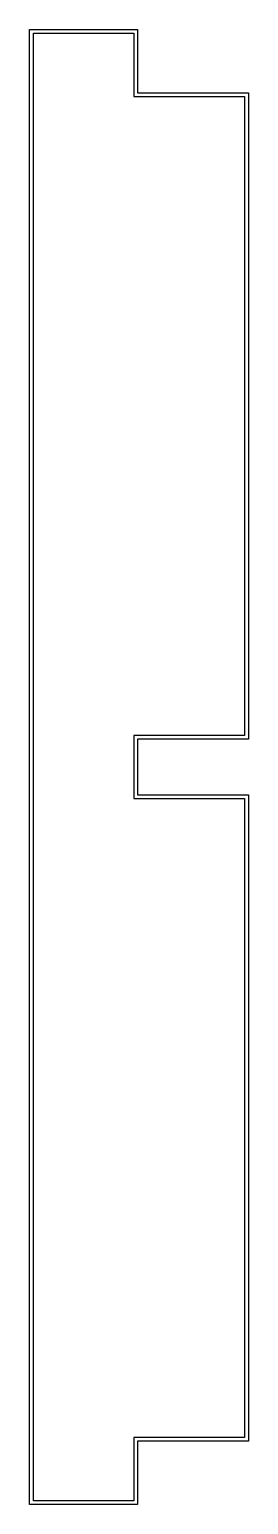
# Model space of a CAD drawing. Header units: millimetres. Extents: x -10.2 to 0.2, y -0.2 to 69.8.
import ezdxf

# ---------------------------------------------------------------- set-up
doc = ezdxf.new("R2010")
doc.units = ezdxf.units.MM
doc.layers.get('0').update_dxf_attribs({"linetype": 'CONTINUOUS'})

msp = doc.modelspace()

# ---------------------------------------------------------------- linework, layer by layer
for points in [[(-5.07, 2.82), (-5.07, -0.18), (-10.18, -0.18), (-10.18, 69.847), (-5.07, 69.847), (-5.07, 66.847), (0.18, 66.847), (0.18, 36.153), (-5.07, 36.153), (-5.07, 33.513), (0.18, 33.513), (0.18, 2.82)], [(-5.25, 3), (-5.25, 0), (-10, 0), (-10, 69.667), (-5.25, 69.667), (-5.25, 66.667), (0, 66.667), (0, 36.333), (-5.25, 36.333), (-5.25, 33.333), (0, 33.333), (0, 3)]]:
    msp.add_lwpolyline(points, close=True)

doc.saveas('drawing.dxf')
